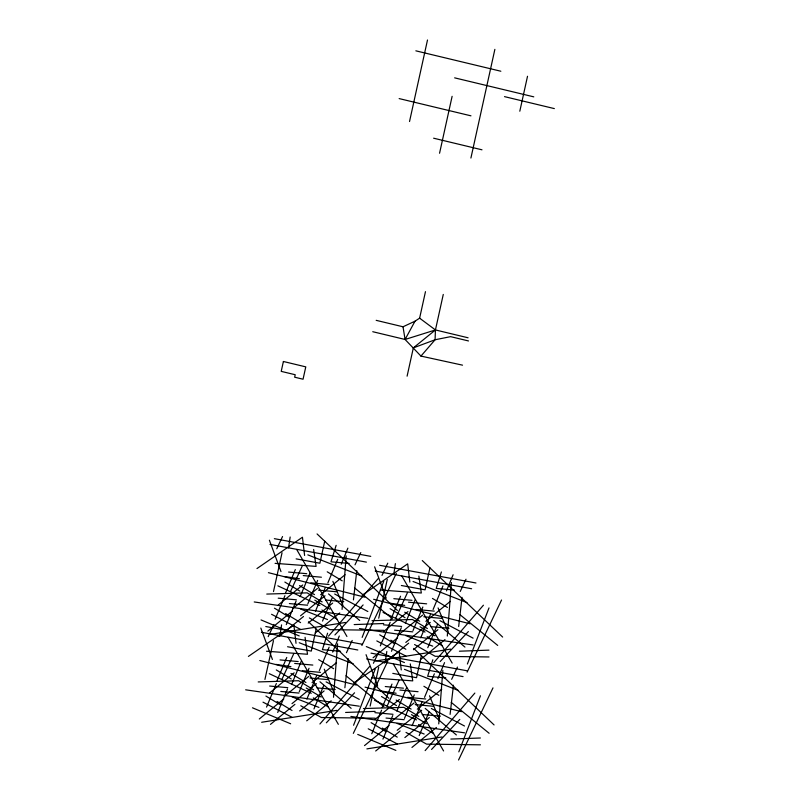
<?xml version="1.0" encoding="UTF-8"?>
<svg xmlns="http://www.w3.org/2000/svg" width="800" height="800" viewBox="0 0 800 800"><rect width="100%" height="100%" fill="white"/><g stroke="black" fill="none" stroke-linecap="round" stroke-linejoin="round"><path stroke-width="1.2" d="M333.51 697.28L337.6 643.77M342.08 609.42L346.17 555.9M438.74 723.91L442.83 670.39M447.31 636.04L451.4 582.53M353.44 599.89L356.79 570.72M344.87 687.75L348.22 658.58M458.67 626.51L462.02 597.34M450.1 714.37L453.45 685.2M288.55 547.84L290.15 537.01M279.98 635.7L281.58 624.87M393.78 574.46L395.38 563.63M385.21 662.32L386.81 651.49M273.49 591.59L282.05 552.77M264.92 679.45L273.48 640.64M409.53 121.52L427.5 40M324.72 541.22L319.87 563.22L296.13 558.88M316.15 629.08L311.3 651.08L287.56 646.74M439.56 153.25L452.12 96.32M376.18 320.34L403.01 326.78L415.01 321.19L419.62 318.17L425.47 291.66M407.1 376.17L413.34 347.88L435.44 329.95L443.27 294.44M470.91 158.05L494.87 49.36M378.72 618.22L387.28 579.4M370.15 706.08L378.71 667.26M519.81 111.21L527.52 76.27M429.95 567.84L425.1 589.84L401.36 585.5M421.38 655.7L416.53 677.7L392.79 673.37M336.15 545.33L330.98 561.8L349.14 563.43M327.59 633.19L322.41 649.66L340.57 651.29M441.38 571.95L436.21 588.42L454.37 590.05M432.81 659.81L427.64 676.28L445.8 677.92M362.15 637.4L383.78 581.28M353.58 725.26L375.21 669.14M467.38 664.02L489.01 607.91M458.81 751.88L480.44 695.77M341.24 564.26L347.88 548.14M332.67 652.12L339.31 636M446.47 590.88L453.11 574.76M437.9 678.74L444.54 662.63M285.5 593.11L295.32 569.58M275.11 619.23L284.93 595.7M286.27 624.63L296.08 601.1M300.15 596.63L309.97 573.1M307.81 603.92L317.62 580.39M276.93 680.98L286.75 657.45M266.54 707.09L276.36 683.56M315.46 611.2L325.27 587.67M327.88 582.85L337.7 559.32M277.7 712.49L287.51 688.97M291.59 684.49L301.4 660.96M322.54 621.08L332.36 597.55M299.24 691.78L309.05 668.25M306.89 699.07L316.71 675.54M319.31 670.71L329.13 647.18M313.97 708.94L323.79 685.41M390.73 619.74L400.55 596.21M380.34 645.85L390.16 622.32M391.5 651.26L401.31 627.73M405.38 623.25L415.2 599.73M413.04 630.54L422.85 607.01M382.16 707.6L391.98 684.07M371.77 733.72L381.59 710.19M420.69 637.83L430.5 614.3M433.11 609.47L442.93 585.94M382.93 739.12L392.74 715.59M396.82 711.12L406.63 687.59M427.77 647.7L437.59 624.17M404.47 718.4L414.28 694.87M412.12 725.69L421.94 702.16M424.54 697.34L434.36 673.81M419.2 735.56L429.02 712.04M290.47 591.58L302.32 565.82M281.9 679.44L293.75 653.68M395.7 618.2L407.55 592.44M387.13 706.07L398.98 680.3M276.76 548.78L282.54 536.54M268.19 636.64L273.97 624.41M355 564.84L360.78 552.6M381.99 575.4L387.77 563.17M346.43 652.7L352.21 640.46M373.42 663.27L379.2 651.03M460.23 591.46L466.01 579.22M451.66 679.32L457.44 667.09M361.9 645.51L396.32 573.39M353.33 733.38L387.75 661.26M467.13 672.14L501.55 600.02M458.56 760L492.98 687.88M462.53 365.16L420.95 356.09L405.08 339.47L415.01 321.19M420.95 356.09L435.08 339.76L450.62 336.65L468.5 340.95M328.48 636.13L378.2 578.58M319.91 723.99L369.63 666.44M433.71 662.75L483.43 605.2M425.14 750.61L474.86 693.07M334.91 634.95L363.13 604.94M326.34 722.81L354.56 692.8M440.14 661.57L468.36 631.56M431.57 749.43L459.79 719.42M278.25 605L302.72 584.99M292.91 608.51L317.38 588.5M267.86 631.11L292.34 611.1M320.63 594.73L345.1 574.72M300.56 615.8L325.03 595.79M279.02 636.52L303.49 616.51M308.21 623.09L332.68 603.08M315.29 632.96L339.76 612.95M269.68 692.86L294.15 672.85M284.34 696.38L308.81 676.37M259.3 718.98L283.77 698.97M312.06 682.6L336.53 662.59M291.99 703.66L316.46 683.65M383.48 631.62L407.95 611.61M270.45 724.38L294.92 704.37M299.64 710.95L324.11 690.94M398.14 635.14L422.61 615.13M373.09 657.74L397.56 637.73M425.86 621.36L450.33 601.35M306.72 720.82L331.19 700.81M405.79 642.43L430.26 622.41M384.25 663.14L408.72 643.13M413.44 649.71L437.91 629.7M420.52 659.59L444.99 639.57M374.91 719.48L399.38 699.47M389.57 723L414.04 702.99M364.52 745.6L389 725.59M417.29 709.22L441.76 689.21M397.22 730.29L421.69 710.28M375.68 751L400.15 730.99M404.87 737.57L429.34 717.56M411.95 747.45L436.42 727.44M256.97 568.55L302.45 537.24L304.6 555.46M248.4 656.41L293.88 625.1L296.03 643.33M362.2 595.18L407.68 563.86L409.83 582.09M353.63 683.04L399.11 651.72L401.26 669.95M413.34 347.88L435.08 339.76L435.44 329.95L419.62 318.17M372.75 331.71L405.08 339.47L435.44 329.95L468.09 337.79M270.22 634.41L345.38 622.47M375.45 661.03L450.61 649.1M261.66 722.27L336.81 710.34M366.89 748.89L442.04 736.96M354.17 624.58L383.73 623.51M459.4 651.21L488.96 650.13M345.6 712.45L375.16 711.37M450.83 739.07L480.39 737.99M266.77 594.07L307.16 592.86L322.14 601.91M372 620.69L412.39 619.49L427.37 628.53M258.2 681.93L298.59 680.72L313.57 689.77M363.43 708.55L403.82 707.35L418.8 716.39M383.77 630.33L329.91 629.66L309.35 617.91M489 656.95L435.14 656.28L414.58 644.54M375.2 718.19L321.34 717.52L300.78 705.77M480.43 744.81L426.57 744.14L406.01 732.4M275.08 563.36L316.08 566.39L313.64 549.46M380.31 589.99L421.31 593.02L418.87 576.08M266.52 651.23L307.51 654.26L305.07 637.32M371.75 677.85L412.74 680.88L410.3 663.94M288.6 572.06L306.75 573.69M303.25 575.58L321.41 577.21M310.91 582.86L329.06 584.5M318.56 590.15L336.71 591.78M393.83 598.68L411.98 600.32M408.48 602.2L426.64 603.83M325.64 600.02L343.79 601.66M416.14 609.49L434.29 611.12M278.21 598.18L296.37 599.81M289.37 603.58L307.52 605.21M423.79 616.77L441.94 618.41M430.87 626.65L449.02 628.28M383.44 624.8L401.6 626.43M394.59 630.2L412.75 631.84M280.03 659.92L298.19 661.55M294.68 663.44L312.84 665.07M302.34 670.73L320.49 672.36M309.99 678.01L328.14 679.65M385.26 686.54L403.42 688.18M399.91 690.06L418.07 691.7M317.07 687.89L335.23 689.52M407.57 697.35L425.72 698.98M269.64 686.04L287.8 687.67M280.8 691.44L298.95 693.07M415.22 704.64L433.37 706.27M422.3 714.51L440.46 716.14M374.87 712.66L393.03 714.3M386.03 718.06L404.18 719.7M254.23 601.96L367.89 618.34M359.46 628.58L473.12 644.96M245.66 689.82L359.32 706.2M350.89 716.44L464.55 732.83M284.53 576.53L299.47 578.75M389.76 603.15L404.7 605.38M275.96 664.39L290.9 666.62M381.19 691.02L396.13 693.24M274.36 538.67L370.76 556.36M270 544.43L366.4 562.12M379.59 565.29L475.98 582.98M375.23 571.06L471.63 588.75M265.79 626.53L362.19 644.22M261.43 632.29L357.83 649.99M371.02 653.15L467.42 670.84M366.66 658.92L463.06 676.61M415.85 50.83L500.85 71.23M454.64 77.85L533.78 96.85M504.51 96.63L554.34 108.6M399.15 98.59L470.96 115.83M433.62 138.2L481.99 149.81M373.64 599.28L470.07 623.8M268.41 572.66L364.84 597.17M259.84 660.52L356.27 685.04M365.07 687.15L461.5 711.66M413.05 581.5L467.02 602.63M307.82 554.87L361.79 576.01M405.75 635.6L432.74 646.17M300.52 608.98L327.51 619.55M404.48 669.36L458.46 690.49M299.25 642.74L353.23 663.87M397.18 723.47L424.17 734.03M291.95 696.84L318.94 707.41M366.3 646.57L404.44 662.54M261.07 619.95L299.21 635.91M357.73 734.43L395.87 750.4M252.5 707.81L290.64 723.78M383.08 612.45L425.05 632.06M277.85 585.83L319.82 605.44M374.51 700.31L416.48 719.92M269.28 673.69L311.25 693.3M376.8 640.92L405.87 656.07M271.57 614.29L300.64 629.44M368.23 728.78L397.3 743.93M263 702.16L292.07 717.31M439.91 620.64L473.08 638.14M334.68 594.02L367.85 611.52M431.34 708.51L464.51 726.01M326.11 681.88L359.28 699.38M432.46 598.42L447.44 607.46M404.74 612.2L419.71 621.25M390.08 608.68L405.06 617.73M420.04 626.77L435.02 635.82M327.23 571.8L342.21 580.84M427.12 636.65L442.1 645.69M390.85 640.2L405.83 649.25M299.51 585.58L314.49 594.62M379.69 634.8L394.67 643.84M284.85 582.06L299.83 591.1M314.81 600.15L329.79 609.19M321.89 610.02L336.87 619.07M423.89 686.28L438.87 695.33M285.62 613.58L300.6 622.62M274.46 608.18L289.44 617.22M396.17 700.06L411.15 709.11M381.51 696.54L396.49 705.59M411.47 714.63L426.45 723.68M318.66 659.66L333.64 668.7M418.55 724.51L433.53 733.55M382.28 728.06L397.26 737.11M290.94 673.44L305.92 682.48M371.12 722.66L386.1 731.71M276.28 669.92L291.26 678.97M306.24 688.01L321.22 697.06M313.32 697.89L328.3 706.93M277.05 701.44L292.03 710.49M265.9 696.04L280.87 705.08M459.78 614.51L497.71 645.42M354.55 587.89L392.48 618.79M451.21 702.38L489.14 733.28M345.98 675.75L383.91 706.66M433.76 620.53L464.94 647.09M328.53 593.91L359.71 620.46M425.19 708.39L456.37 734.95M319.96 681.77L351.14 708.33M422.29 560.56L502.64 637.06M317.06 533.93L397.41 610.44M413.72 648.42L494.07 724.93M308.49 621.79L388.84 698.3M401.89 576.09L452.15 663.09M393.33 663.96L443.58 750.95M296.66 549.47L346.92 636.47M288.1 637.33L338.35 724.33M438.08 607.94L448.17 632.16M429.51 695.8L439.6 720.03M332.85 581.32L342.94 605.54M324.28 669.18L334.37 693.4M374.62 566.82L386.22 598.22M366.05 654.68L377.65 686.08M269.39 540.2L280.99 571.59M260.82 628.06L272.42 659.46M403.01 326.78L405.08 339.47M283.4 361.49L281.22 371.37L295.21 374.73L294.66 377.2L303.06 379.22L305.78 366.87L283.4 361.49"/></g></svg>
